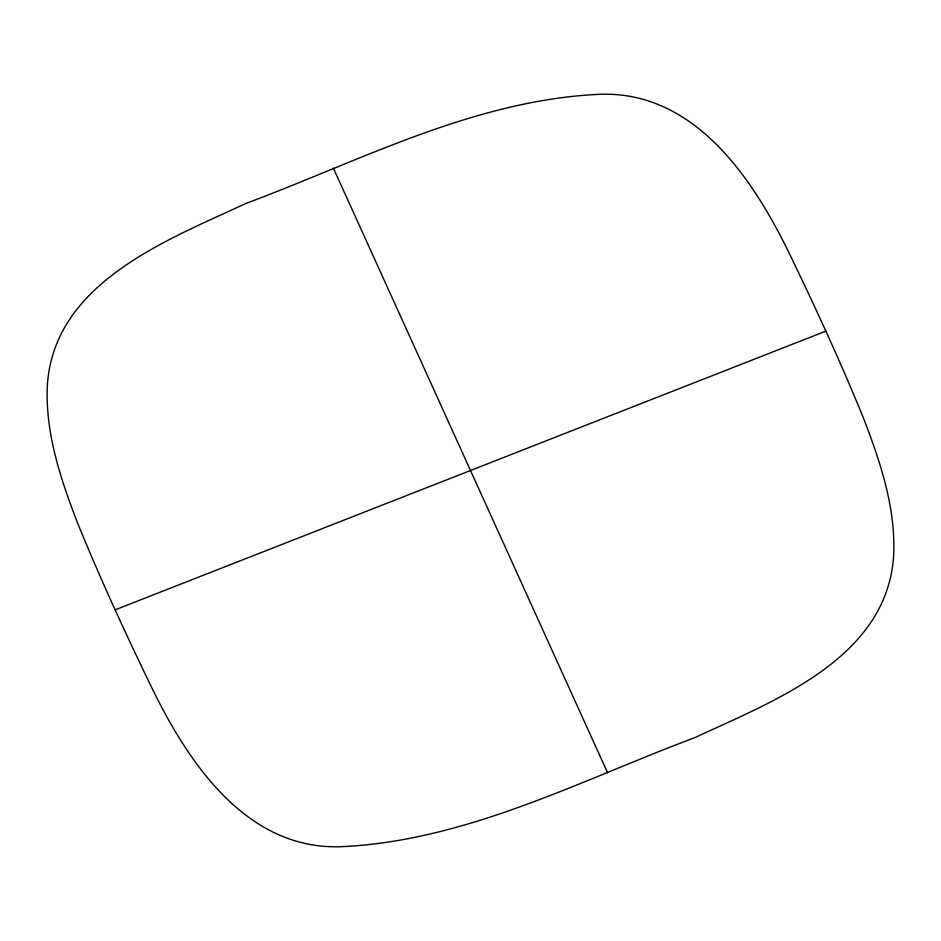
<?xml version="1.0" encoding="UTF-8"?>
<svg xmlns="http://www.w3.org/2000/svg" width="941" height="941" viewBox="0 0 941 941"><rect width="100%" height="100%" fill="white"/><g stroke="black" fill="none" stroke-linecap="round" stroke-linejoin="round"><path stroke-width="1.41" d="M115.249 609.815L825.751 331.185M333.408 168.216L607.592 772.784M47.438 383.987C44.768 431.825 60.353 478.275 77.303 522.314C99.593 577.139 124.353 630.952 150.089 684.236C187.283 761.563 246.66 852.205 344.394 846.547C468.265 839.972 580.891 780.195 695.117 737.532C774.278 700.633 885.928 658.782 893.562 557.013C896.232 509.175 880.647 462.725 863.697 418.686C841.407 363.861 816.647 310.048 790.91 256.764C753.717 179.437 694.34 88.795 596.606 94.453C472.735 101.028 360.109 160.805 245.883 203.468C166.722 240.367 55.072 282.218 47.438 383.987"/></g></svg>
